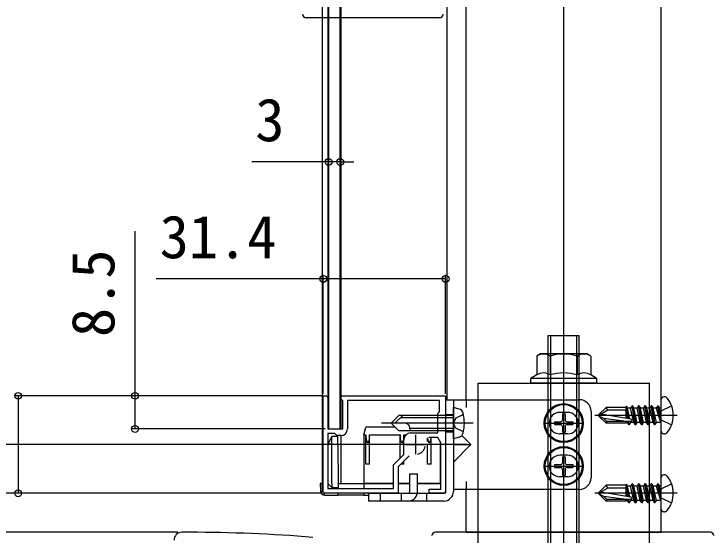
# Model space of a CAD drawing. Units: millimetres, scale not verified. Extents: x -875 to 875, y -1299 to 1293.
# Drawn here: x -696.1 to -516.4, y -734.7 to -600.9 of the extents above; entities that cross this region are included whole.
import ezdxf
from ezdxf.enums import TextEntityAlignment as Align

# ---------------------------------------------------------------- set-up
doc = ezdxf.new("R2010")
doc.units = ezdxf.units.MM
doc.header["$LTSCALE"] = 8
for name, color, linetype in [('0-2_YKK_11', 7, 'Continuous'), ('0-3_YKK_12', 2, 'Continuous'), ('0-4_YKK_13', 4, 'Continuous'), ('0-5_YKK_D', 6, 'Continuous'), ('0-7_YSS_K', 3, 'Continuous')]:
    doc.layers.add(name, color=color, linetype=linetype)
doc.styles.add('ＭＳ ゴシック', font='')
doc.styles.get('ＭＳ ゴシック').set_extended_font_data('MS Gothic')

msp = doc.modelspace()

# ---------------------------------------------------------------- linework, layer by layer
at = {"layer": '0-2_YKK_11'}
for p, q in [((-593, -708.8), (-593, -713.8)), ((-595.5, -711.3), (-590.5, -711.3)), ((-651, -733.8), (-653, -733.8))]:
    msp.add_line(p, q, dxfattribs=at)
for points in [[(-594.663, -714.163), (-597.5, -717), (-597.5, -723.8), (-616.7, -723.8), (-616.7, -698.8), (-615.8, -698.8), (-615.5, -699.3), (-615.5, -707.3), (-611.7, -707.3), (-611.7, -700.1), (-612, -699.8), (-612.2, -699.6), (-612.2, -699.3), (-611.9, -698.8), (-585.3, -698.8), (-585.3, -705.342), (-585.42, -705.525), (-585.42, -706.075), (-585.3, -706.258), (-585.3, -723.8), (-589.5, -723.8), (-589.5, -722.7), (-586.5, -722.7), (-586.5, -710.886), (-587.3, -709.5), (-589.643, -709.5)], [(-586.9, -700), (-610.5, -700), (-610.5, -707.3)], [(-594.3, -708.3), (-587.3, -708.3), (-587.3, -703.3), (-586.9, -702.9), (-586.9, -700)], [(-612.2, -709), (-613.2, -709), (-613.7, -708.5), (-615.5, -708.5), (-615.5, -722.6), (-598.7, -722.6), (-598.7, -716.503), (-596, -713.803), (-596, -710)]]:
    msp.add_lwpolyline(points, dxfattribs=at)
for centre, radius, start, end in [((-612.2, -707.3), 1.7, 270.00001, 359.99999), ((-594.3, -710), 1.7, 90.00001, 179.99999), ((-653, -735.8), 2, 90.00001, 179.99999), ((-651, -1118.501), 384.701, 85.28146, 89.99999)]:
    msp.add_arc(centre, radius, start, end, dxfattribs=at)
at = {"layer": '0-3_YKK_12'}
for p, q in [((-617, -326.3), (-617, -721.3)), ((-615.5, -340.6), (-615.5, -706.5)), ((-612.2, -340.3), (-612.2, -707.3)), ((-580, -699.8), (-580, -347.8)), ((-585, -350.669), (-585, -699.8)), ((-615.5, -709.3), (-615.5, -721.3)), ((-612.2, -709), (-612.2, -721.3)), ((-617, -721.3), (-616.7, -721.3)), ((-612.894, -721.3), (-598.7, -721.3)), ((-597.5, -721.3), (-594.5, -721.3)), ((-592.5, -721.3), (-586.5, -721.3)), ((-580, -733.8), (-580, -722.8))]:
    msp.add_line(p, q, dxfattribs=at)
msp.add_lwpolyline([(-580, -733.8), (-530, -733.8), (-530, -312.8)], dxfattribs=at)
at = {"layer": '0-4_YKK_13'}
for p, q in [((-616.999, -601.799), (-621.075, -601.799)), ((-586.923, -601.799), (-616.999, -601.799)), ((-558.32, -758.3), (-558.32, -683.3)), ((-551.68, -758.3), (-551.68, -683.3)), ((-551, -758.3), (-551, -683.3)), ((-560.928, -688.04), (-561.928, -688.617)), ((-561.928, -688.617), (-561.928, -693.433)), ((-549.072, -688.04), (-560.928, -688.04)), ((-558.464, -688.617), (-558.464, -693.433)), ((-551.536, -688.617), (-551.536, -693.433)), ((-548.072, -688.617), (-549.072, -688.04)), ((-548.072, -688.617), (-548.072, -693.433)), ((-563.5, -694.513), (-563.5, -695.24)), ((-561.928, -693.433), (-563.35, -694.253)), ((-563.35, -694.253), (-546.65, -694.253)), ((-546.65, -694.253), (-548.072, -693.433)), ((-546.5, -695.24), (-546.5, -694.513)), ((-577, -695.54), (-533, -695.54)), ((-577, -738.04), (-577, -695.54)), ((-546.8, -695.54), (-563.2, -695.54)), ((-533, -741.89), (-533, -695.54)), ((-585.3, -699.8), (-551, -699.8)), ((-585.3, -699.8), (-585.3, -723.3)), ((-583.3, -699.8), (-583.3, -723.3)), ((-580, -699.8), (-580, -701.8)), ((-530, -707.835), (-530, -699.765)), ((-529.138, -699.065), (-529.3, -699.065)), ((-581.821, -702.196), (-583.3, -701.8)), ((-583.3, -709.8), (-583.3, -701.8)), ((-555, -710.95), (-555, -700.65)), ((-546, -703.625), (-544.125, -701.75)), ((-539, -701.75), (-544.125, -701.75)), ((-538.976, -701.489), (-539, -701.75)), ((-539, -704.562), (-539, -701.75)), ((-539, -702.051), (-538.57, -704.632)), ((-538.976, -701.489), (-538.449, -704.651)), ((-538.976, -701.489), (-538.976, -701.489)), ((-538.976, -701.489), (-538.91, -701.489)), ((-538.91, -701.489), (-538.629, -701.976)), ((-538.009, -704.723), (-538.629, -701.976)), ((-537.846, -701.976), (-538.629, -701.976)), ((-537.473, -701.328), (-537.846, -701.976)), ((-537.022, -705.624), (-537.846, -701.976)), ((-537.355, -701.328), (-537.473, -701.328)), ((-536.649, -706.272), (-537.473, -701.328)), ((-537.355, -701.328), (-536.981, -701.976)), ((-537.355, -701.328), (-536.531, -706.272)), ((-536.199, -701.976), (-536.981, -701.976)), ((-536.157, -705.624), (-536.981, -701.976)), ((-535.825, -701.328), (-536.199, -701.976)), ((-535.375, -705.624), (-536.199, -701.976)), ((-535.707, -701.328), (-535.825, -701.328)), ((-535.001, -706.272), (-535.825, -701.328)), ((-535.707, -701.328), (-535.333, -701.976)), ((-535.707, -701.328), (-534.883, -706.272)), ((-534.551, -701.976), (-535.333, -701.976)), ((-534.509, -705.624), (-535.333, -701.976)), ((-534.177, -701.328), (-534.551, -701.976)), ((-533.727, -705.624), (-534.551, -701.976)), ((-534.059, -701.328), (-534.177, -701.328)), ((-533.353, -706.272), (-534.177, -701.328)), ((-534.059, -701.328), (-533.685, -701.976)), ((-534.059, -701.328), (-533.235, -706.272)), ((-532.903, -701.976), (-533.685, -701.976)), ((-532.861, -705.624), (-533.685, -701.976)), ((-532.079, -705.624), (-532.903, -701.976)), ((-532.411, -701.328), (-532.529, -701.328)), ((-532.411, -701.328), (-531.587, -706.272)), ((-532.411, -701.328), (-532.038, -701.976)), ((-531.255, -701.976), (-532.038, -701.976)), ((-531.214, -705.624), (-532.038, -701.976)), ((-531.255, -701.976), (-530.175, -705.566)), ((-530.175, -705.566), (-530.881, -701.328)), ((-530.763, -701.328), (-530.881, -701.328)), ((-530.763, -701.328), (-530.057, -705.566)), ((-530.763, -701.328), (-530.39, -701.976)), ((-530.057, -705.566), (-530.39, -701.976)), ((-530.2, -701.976), (-530.39, -701.976)), ((-530, -702.675), (-527.343, -701.35)), ((-597.3, -703.8), (-599.3, -705.8)), ((-596.3, -703.8), (-598.3, -705.8)), ((-585.3, -703.55), (-583.3, -703.55)), ((-554, -703.05), (-556, -703.05)), ((-555.35, -703.45), (-554.65, -703.45)), ((-555.35, -703.45), (-555.35, -704.95)), ((-554.65, -703.45), (-554.65, -704.95)), ((-548, -702.8), (-548, -719.8)), ((-525.9, -703.8), (-547.002, -703.8)), ((-543.662, -702.45), (-546, -703.8)), ((-546, -703.625), (-546, -703.975)), ((-546, -703.975), (-544.125, -705.85)), ((-544.674, -704.593), (-546, -703.975)), ((-537.747, -704.765), (-545.499, -703.511)), ((-530, -702.675), (-530.598, -703.8)), ((-530, -704.925), (-530.598, -703.8)), ((-578.2, -705.8), (-601.8, -705.8)), ((-597.3, -707.8), (-599.3, -705.8)), ((-582.664, -707.058), (-583.333, -705.8)), ((-560.15, -705.8), (-549.85, -705.8)), ((-557.35, -705.45), (-557.35, -706.15)), ((-557.35, -705.45), (-555.85, -705.45)), ((-554.15, -705.45), (-552.65, -705.45)), ((-552.65, -705.45), (-552.65, -706.15)), ((-539, -705.35), (-544.674, -704.593)), ((-543.918, -705.35), (-544.125, -705.85)), ((-539, -705.85), (-544.125, -705.85)), ((-539, -704.164), (-538.907, -704.577)), ((-539, -705.85), (-539, -705.35)), ((-539, -705.624), (-538.67, -705.624)), ((-538.67, -705.624), (-538.732, -705.35)), ((-538.297, -706.272), (-538.67, -705.624)), ((-538.297, -706.272), (-538.505, -705.35)), ((-538.179, -706.272), (-538.387, -705.35)), ((-538.179, -706.272), (-537.805, -705.624)), ((-537.805, -705.624), (-537.867, -705.35)), ((-537.022, -705.624), (-537.805, -705.624)), ((-536.649, -706.272), (-537.022, -705.624)), ((-536.531, -706.272), (-536.157, -705.624)), ((-535.375, -705.624), (-536.157, -705.624)), ((-535.001, -706.272), (-535.375, -705.624)), ((-534.883, -706.272), (-534.509, -705.624)), ((-533.727, -705.624), (-534.509, -705.624)), ((-533.353, -706.272), (-533.727, -705.624)), ((-533.235, -706.272), (-532.861, -705.624)), ((-532.079, -705.624), (-532.861, -705.624)), ((-531.705, -706.272), (-532.079, -705.624)), ((-531.587, -706.272), (-531.214, -705.624)), ((-530.2, -705.624), (-531.214, -705.624)), ((-530.057, -705.566), (-530.175, -705.566)), ((-530, -704.925), (-527.343, -706.25)), ((-606.3, -708.8), (-605.8, -706.8)), ((-598.3, -706.8), (-605.8, -706.8)), ((-594.5, -707.2), (-594.5, -707.8)), ((-580.733, -708), (-582.664, -707.058)), ((-557.35, -706.15), (-555.85, -706.15)), ((-555.35, -706.65), (-555.35, -708.15)), ((-554.65, -706.65), (-554.65, -708.15)), ((-554.15, -706.15), (-552.65, -706.15)), ((-538.179, -706.272), (-538.297, -706.272)), ((-536.531, -706.272), (-536.649, -706.272)), ((-534.883, -706.272), (-535.001, -706.272)), ((-533.235, -706.272), (-533.353, -706.272)), ((-531.587, -706.272), (-531.705, -706.272)), ((-606.3, -708.8), (-605.8, -708.8)), ((-606.3, -708.8), (-606.3, -721.3)), ((-605.8, -716.3), (-605.8, -708.8)), ((-604.8, -708.8), (-597, -708.8)), ((-604.8, -716.3), (-604.8, -708.8)), ((-597, -714.803), (-597, -708.8)), ((-596, -708.8), (-595.504, -708.8)), ((-596, -713.679), (-596, -708.8)), ((-589, -716.3), (-589, -709.5)), ((-585.3, -708.05), (-583.3, -708.05)), ((-581.821, -709.404), (-583.3, -709.8)), ((-554, -708.55), (-556, -708.55)), ((-555.35, -708.15), (-554.65, -708.15)), ((-529.138, -708.535), (-529.3, -708.535)), ((-590, -710.519), (-590, -709.65)), ((-590, -716.3), (-590, -711.27)), ((-586.7, -710.539), (-586.7, -721.3)), ((-578.815, -711.3), (-583.3, -715.785)), ((-555, -721.95), (-555, -711.65)), ((-554, -714.05), (-556, -714.05)), ((-555.35, -714.45), (-554.65, -714.45)), ((-555.35, -714.45), (-555.35, -715.95)), ((-554.65, -714.45), (-554.65, -715.95)), ((-604.8, -716.3), (-605.8, -716.3)), ((-596, -716.3), (-596.8, -716.3)), ((-596, -716.3), (-596, -715.5)), ((-589, -716.3), (-590, -716.3)), ((-586.5, -716.3), (-586.7, -716.3)), ((-557.35, -716.45), (-557.35, -717.15)), ((-557.35, -716.45), (-555.85, -716.45)), ((-554.15, -716.45), (-552.65, -716.45)), ((-552.65, -716.45), (-552.65, -717.15)), ((-560.15, -716.8), (-549.85, -716.8)), ((-557.35, -717.15), (-555.85, -717.15)), ((-555.35, -717.65), (-555.35, -719.15)), ((-554.65, -717.65), (-554.65, -719.15)), ((-554.15, -717.15), (-552.65, -717.15)), ((-594.5, -723.3), (-594.5, -718.8)), ((-594.5, -718.8), (-592.5, -718.8)), ((-592.5, -723.3), (-592.5, -718.8)), ((-554, -719.55), (-556, -719.55)), ((-555.35, -719.15), (-554.65, -719.15)), ((-530, -727.835), (-530, -719.765)), ((-529.138, -719.065), (-529.3, -719.065)), ((-617.5, -721.3), (-617.374, -723.361)), ((-616.999, -721.3), (-617.5, -721.3)), ((-616.7, -721.3), (-616.999, -721.3)), ((-614.5, -722.3), (-615.5, -721.3)), ((-612.894, -721.3), (-612.903, -722.3)), ((-612.894, -721.3), (-606.3, -721.3)), ((-594.5, -721.3), (-597.5, -721.3)), ((-586.5, -721.3), (-592.5, -721.3)), ((-580, -720.8), (-580, -722.8)), ((-546, -723.625), (-544.125, -721.75)), ((-539, -721.75), (-544.125, -721.75)), ((-538.976, -721.489), (-539, -721.75)), ((-539, -724.562), (-539, -721.75)), ((-539, -722.051), (-538.57, -724.632)), ((-538.976, -721.489), (-538.449, -724.651)), ((-538.976, -721.489), (-538.976, -721.489)), ((-538.976, -721.489), (-538.91, -721.489)), ((-538.91, -721.489), (-538.629, -721.976)), ((-538.009, -724.723), (-538.629, -721.976)), ((-537.846, -721.976), (-538.629, -721.976)), ((-537.473, -721.328), (-537.846, -721.976)), ((-537.022, -725.624), (-537.846, -721.976)), ((-537.355, -721.328), (-537.473, -721.328)), ((-536.649, -726.272), (-537.473, -721.328)), ((-537.355, -721.328), (-536.981, -721.976)), ((-537.355, -721.328), (-536.531, -726.272)), ((-536.199, -721.976), (-536.981, -721.976)), ((-536.157, -725.624), (-536.981, -721.976)), ((-535.825, -721.328), (-536.199, -721.976)), ((-535.375, -725.624), (-536.199, -721.976)), ((-535.707, -721.328), (-535.825, -721.328)), ((-535.001, -726.272), (-535.825, -721.328)), ((-535.707, -721.328), (-535.333, -721.976)), ((-535.707, -721.328), (-534.883, -726.272)), ((-534.551, -721.976), (-535.333, -721.976)), ((-534.509, -725.624), (-535.333, -721.976)), ((-534.177, -721.328), (-534.551, -721.976)), ((-533.727, -725.624), (-534.551, -721.976)), ((-534.059, -721.328), (-534.177, -721.328)), ((-533.353, -726.272), (-534.177, -721.328)), ((-534.059, -721.328), (-533.685, -721.976)), ((-534.059, -721.328), (-533.235, -726.272)), ((-532.903, -721.976), (-533.685, -721.976)), ((-532.861, -725.624), (-533.685, -721.976)), ((-532.079, -725.624), (-532.903, -721.976)), ((-532.411, -721.328), (-532.529, -721.328)), ((-532.411, -721.328), (-531.587, -726.272)), ((-532.411, -721.328), (-532.038, -721.976)), ((-531.255, -721.976), (-532.038, -721.976)), ((-531.214, -725.624), (-532.038, -721.976)), ((-531.255, -721.976), (-530.175, -725.566)), ((-530.175, -725.566), (-530.881, -721.328)), ((-530.763, -721.328), (-530.881, -721.328)), ((-530.763, -721.328), (-530.057, -725.566)), ((-530.763, -721.328), (-530.39, -721.976)), ((-530.057, -725.566), (-530.39, -721.976)), ((-530.2, -721.976), (-530.39, -721.976)), ((-530, -722.675), (-527.343, -721.35)), ((-616.376, -724.3), (-616.376, -723.8)), ((-612.916, -723.8), (-616.376, -723.8)), ((-612.906, -722.6), (-612.903, -722.3)), ((-606.3, -723.8), (-606.3, -724.3)), ((-605, -723.8), (-606.3, -723.8)), ((-602, -725.8), (-602, -723.8)), ((-596.75, -723.8), (-596.75, -725.8)), ((-590.25, -723.8), (-590.25, -725.8)), ((-551, -722.8), (-583.3, -722.8)), ((-525.9, -723.8), (-547.002, -723.8)), ((-543.662, -722.45), (-546, -723.8)), ((-546, -723.625), (-546, -723.975)), ((-537.747, -724.765), (-545.499, -723.511)), ((-530, -722.675), (-530.598, -723.8)), ((-530, -724.925), (-530.598, -723.8)), ((-606.3, -724.3), (-612.921, -724.3)), ((-606.3, -724.3), (-605, -724.3)), ((-546, -723.975), (-544.125, -725.85)), ((-544.674, -724.593), (-546, -723.975)), ((-539, -725.35), (-544.674, -724.593)), ((-543.918, -725.35), (-544.125, -725.85)), ((-539, -724.164), (-538.907, -724.577)), ((-539, -725.85), (-539, -725.35)), ((-539, -725.624), (-538.67, -725.624)), ((-538.67, -725.624), (-538.732, -725.35)), ((-538.297, -726.272), (-538.67, -725.624)), ((-538.297, -726.272), (-538.505, -725.35)), ((-538.179, -726.272), (-538.387, -725.35)), ((-538.179, -726.272), (-537.805, -725.624)), ((-537.805, -725.624), (-537.867, -725.35)), ((-537.022, -725.624), (-537.805, -725.624)), ((-536.649, -726.272), (-537.022, -725.624)), ((-536.531, -726.272), (-536.157, -725.624)), ((-535.375, -725.624), (-536.157, -725.624)), ((-535.001, -726.272), (-535.375, -725.624)), ((-534.883, -726.272), (-534.509, -725.624)), ((-533.727, -725.624), (-534.509, -725.624)), ((-533.353, -726.272), (-533.727, -725.624)), ((-533.235, -726.272), (-532.861, -725.624)), ((-532.079, -725.624), (-532.861, -725.624)), ((-531.705, -726.272), (-532.079, -725.624)), ((-531.587, -726.272), (-531.214, -725.624)), ((-530.2, -725.624), (-531.214, -725.624)), ((-530.057, -725.566), (-530.175, -725.566)), ((-530, -724.925), (-527.343, -726.25)), ((-539, -725.85), (-544.125, -725.85)), ((-538.179, -726.272), (-538.297, -726.272)), ((-536.531, -726.272), (-536.649, -726.272)), ((-534.883, -726.272), (-535.001, -726.272)), ((-533.235, -726.272), (-533.353, -726.272)), ((-531.587, -726.272), (-531.705, -726.272)), ((-529.138, -728.535), (-529.3, -728.535)), ((-517.441, -733.8), (-587.894, -733.8))]:
    msp.add_line(p, q, dxfattribs=at)
msp.add_lwpolyline([(-615.35, -707.3), (-612.35, -707.3), (-612.35, -343.3), (-615.35, -343.3)], close=True, dxfattribs=at)
for points in [[(-559, -758.3), (-559, -683.3), (-551, -683.3)], [(-539, -702.45), (-543.662, -702.45), (-544.125, -701.75)], [(-531.705, -706.272), (-532.529, -701.328), (-532.903, -701.976)], [(-530.763, -701.328), (-530.881, -701.328), (-531.255, -701.976)], [(-583.3, -703.8), (-587.3, -703.8), (-597.3, -703.8)], [(-580.733, -703.6), (-582.664, -704.542), (-583.333, -705.8)], [(-583.3, -704.4), (-587.3, -704.4), (-596.9, -704.4)], [(-537.794, -705.35), (-543.918, -705.35), (-544.674, -704.593)], [(-583.3, -707.2), (-587.3, -707.2), (-594.5, -707.2)], [(-614.5, -711.2), (-614.5, -709.2), (-615.5, -711.2)], [(-612.983, -711.2), (-613, -709.2), (-614.5, -709.2)], [(-583.3, -707.8), (-587.3, -707.8), (-597.3, -707.8)], [(-583.3, -711.3), (-578.815, -711.3), (-581.135, -708.98)], [(-614.5, -721.3), (-614.5, -711.2), (-615.5, -711.2), (-615.5, -721.3)], [(-614.5, -711.2), (-612.983, -711.2), (-612.894, -721.3)], [(-617.374, -723.361), (-616.875, -723.331), (-616.999, -721.3)], [(-614.5, -721.3), (-614.5, -722.3), (-612.903, -722.3)], [(-598.7, -721.3), (-606.3, -721.3), (-606.3, -722.6)], [(-539, -722.45), (-543.662, -722.45), (-544.125, -721.75)], [(-531.705, -726.272), (-532.529, -721.328), (-532.903, -721.976)], [(-530.763, -721.328), (-530.881, -721.328), (-531.255, -721.976)], [(-616.376, -724.3), (-612.921, -724.3), (-612.916, -723.8)], [(-585.8, -725.8), (-605, -725.8), (-605, -723.8), (-585.8, -723.8)], [(-537.794, -725.35), (-543.918, -725.35), (-544.674, -724.593)]]:
    msp.add_lwpolyline(points, dxfattribs=at)
for centre, radius in [((-555, -705.8), 5), ((-555, -705.8), 4.75), ((-555, -716.8), 5), ((-555, -716.8), 4.75)]:
    msp.add_circle(centre, radius, dxfattribs=at)
for centre, radius, start, end in [((-621.075, -600.799), 1, 183.5, 270), ((-586.923, -600.799), 1, 270, 356.5), ((-560.196, -691.234), 3.138, 56.49906, 123.50094), ((-555, -699.79), 11.697, 72.77344, 107.22656), ((-549.804, -691.234), 3.138, 56.49906, 123.50094), ((-560.196, -696.049), 3.138, 56.49906, 123.50094), ((-555, -704.609), 11.701, 72.77889, 107.22111), ((-549.804, -696.049), 3.138, 56.49906, 123.50094), ((-563.2, -694.513), 0.3, 120, 180), ((-546.8, -694.513), 0.3, 0, 60), ((-563.2, -695.24), 0.3, 180, 270), ((-546.8, -695.24), 0.3, 270, 0), ((-551, -702.8), 3, 0, 90), ((-529.3, -699.765), 0.7, 90, 180), ((-529.138, -699.927), 0.862, 39.12355, 90), ((-533.9, -703.8), 7, 0, 39.12355), ((-582.183, -703.549), 1.4, 14.32332, 75), ((-530.2, -701.776), 0.2, 270, 360), ((-591, -705.8), 10.5, 345.67668, 14.32332), ((-556, -705.8), 2.75, 90, 270), ((-554, -705.8), 2.75, 270, 90), ((-533.9, -703.8), 7, 320.87645, 0), ((-595.832, -707.133), 1.333, 357.13402, 90), ((-555.85, -704.95), 0.5, 270, 0), ((-554.15, -704.95), 0.5, 180, 270), ((-537.794, -705.056), 0.294, 270, 0), ((-537.794, -705.056), 0.294, 0, 80.8071), ((-530.2, -705.824), 0.2, 0, 90), ((-555.85, -706.65), 0.5, 0, 90), ((-554.15, -706.65), 0.5, 90, 180), ((-582.183, -708.051), 1.4, 285, 345.67668), ((-529.3, -707.835), 0.7, 180, 270), ((-529.138, -707.673), 0.862, 270, 320.87645), ((-593, -711.3), 2.5, 280.9334, 349.0666), ((-556, -716.8), 2.75, 90, 270), ((-554, -716.8), 2.75, 270, 90), ((-555.85, -715.95), 0.5, 270, 0), ((-554.15, -715.95), 0.5, 180, 270), ((-555.85, -717.65), 0.5, 0, 90), ((-554.15, -717.65), 0.5, 90, 180), ((-551, -719.8), 3, 270, 0), ((-529.3, -719.765), 0.7, 90, 180), ((-529.138, -719.927), 0.862, 39.12355, 90), ((-533.9, -723.8), 7, 0, 39.12355), ((-530.2, -721.776), 0.2, 270, 360), ((-616.376, -723.3), 1, 183.5, 270), ((-616.376, -723.3), 0.5, 183.5, 270), ((-595, -723.3), 0.5, 270, 0), ((-595, -723.3), 2.5, 270, 348.46304), ((-595, -723.3), 2.5, 348.46304, 0), ((-585.8, -723.3), 0.5, 270, 0), ((-585.8, -723.3), 2.5, 270, 0), ((-533.9, -723.8), 7, 320.87645, 0), ((-537.794, -725.056), 0.294, 270, 0), ((-537.794, -725.056), 0.294, 0, 80.8071), ((-530.2, -725.824), 0.2, 0, 90), ((-529.3, -727.835), 0.7, 180, 270), ((-529.138, -727.673), 0.862, 270, 320.87645), ((-587.894, -734.8), 1, 90, 177), ((-517.441, -734.8), 1, 3, 90)]:
    msp.add_arc(centre, radius, start, end, dxfattribs=at)
for centre, start_param, end_param in [((-605.3, -708.8), 1.5707963, 4.712389), ((-596.5, -708.8), 1.5707963, 4.712389), ((-589.5, -708.8), 1.988321, 4.3548179)]:
    msp.add_ellipse(centre, major_axis=(0, 2), ratio=0.25, start_param=start_param, end_param=end_param, dxfattribs=at)
at = {"layer": '0-5_YKK_D'}
for p, q in [((-615.35, -638.8), (-635.043, -638.8)), ((-612.35, -638.8), (-615.35, -638.8)), ((-612.35, -638.8), (-608.85, -638.8)), ((-616.7, -698.3), (-616.7, -667.8)), ((-585.3, -698.3), (-585.3, -667.8)), ((-616.97, -698.8), (-696, -698.8)), ((-695, -698.8), (-695, -723.8)), ((-617.085, -698.8), (-666, -698.8)), ((-616.2, -707.3), (-666, -707.3)), ((-579.815, -711.3), (-726, -711.3)), ((-579.815, -711.3), (-726, -711.3)), ((-617.2, -723.8), (-756, -723.8)), ((-617.2, -723.8), (-756, -723.8)), ((-617.2, -723.8), (-696, -723.8)), ((-654, -733.8), (-816, -733.8)), ((-654, -733.8), (-816, -733.8)), ((-654, -733.8), (-756, -733.8)), ((-654, -733.8), (-756, -733.8))]:
    msp.add_line(p, q, dxfattribs=at)
for points in [[(-665, -707.3), (-665, -698.8), (-665, -656.573)], [(-585.3, -668.8), (-616.7, -668.8), (-659.569, -668.8)]]:
    msp.add_lwpolyline(points, dxfattribs=at)
for centre in [(-615.35, -638.8), (-612.35, -638.8), (-616.7, -668.8), (-585.3, -668.8), (-695, -698.8), (-665, -698.8), (-665, -707.3), (-695, -723.8)]:
    msp.add_circle(centre, 0.875, dxfattribs=at)
at = {"layer": '0-7_YSS_K'}
msp.add_line((-555, -881.8), (-555, -272.582), dxfattribs=at)

# ---------------------------------------------------------------- texts
at = {"layer": '0-5_YKK_D', "style": 'ＭＳ ゴシック'}
for s, p in [('3', (-634.151, -636.8)), ('31.4', (-658.677, -666.8))]:
    msp.add_text(s, height=11, dxfattribs=at).set_placement(p, align=Align.BOTTOM_LEFT)
msp.add_text('8.5', height=11, rotation=90, dxfattribs=at).set_placement((-667, -683.715), align=Align.BOTTOM_LEFT)

doc.saveas('drawing.dxf')
